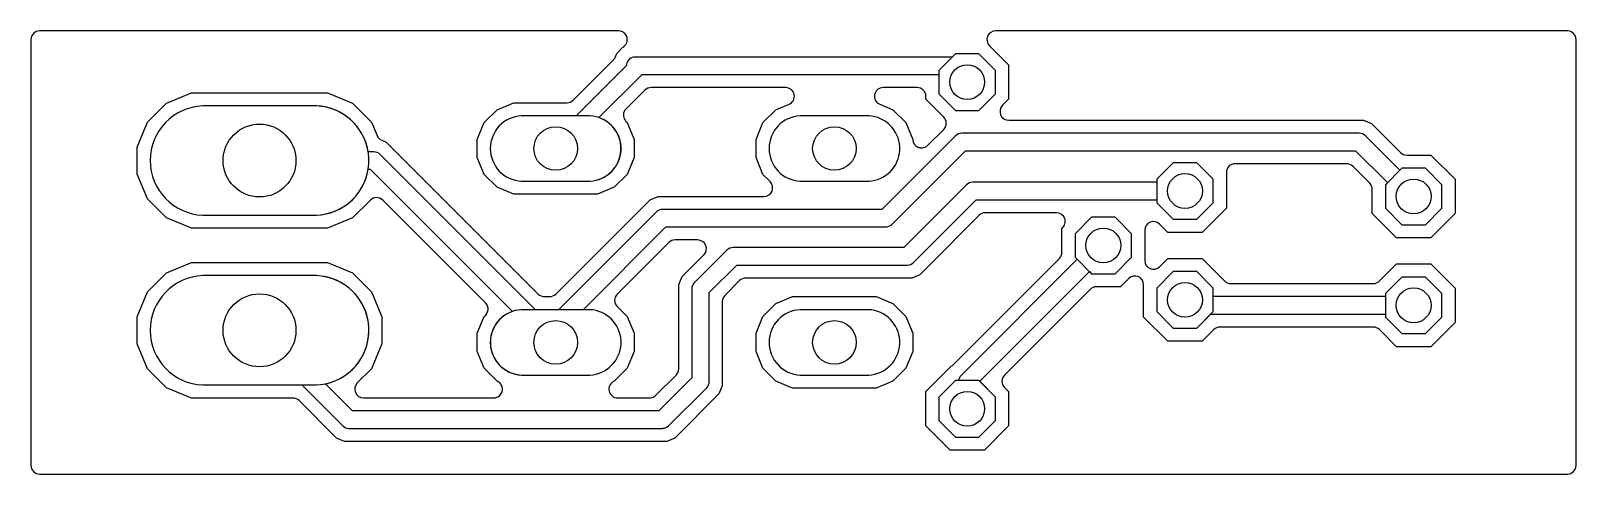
# Model space of a CAD drawing. Header units: millimetres. Extents: x 1 to 37.1, y 1 to 11.4.
import ezdxf

# ---------------------------------------------------------------- set-up
doc = ezdxf.new("R2010")
doc.units = ezdxf.units.MM

msp = doc.modelspace()

# ---------------------------------------------------------------- linework, layer by layer
at = {"layer": '16_copper'}
for points in [[(36.862, 1.016, 0.413029), (37.064, 1.219), (37.064, 11.151, 0.414214), (36.861, 11.354), (23.522, 11.354, 0.668179), (23.378, 11.007), (23.825, 10.56), (23.825, 9.76), (23.683, 9.618, 0.668179), (23.827, 9.271), (32.105, 9.271), (32.292, 9.194), (32.968, 8.518, 0.198912), (33.111, 8.458), (33.674, 8.458), (34.239, 7.893), (34.239, 7.093), (33.674, 6.528), (32.874, 6.528), (32.309, 7.093), (32.309, 7.656, 0.198912), (32.249, 7.799), (31.853, 8.195, 0.198912), (31.709, 8.255), (29.108, 8.255, 0.414214), (28.905, 8.052), (28.905, 7.22), (28.34, 6.655), (27.54, 6.655), (27.347, 6.848, 0.668179), (27, 6.704), (27, 5.996, 0.668179), (27.347, 5.852), (27.54, 6.045), (28.34, 6.045), (28.864, 5.521, 0.198912), (29.008, 5.461), (32.333, 5.461, 0.198912), (32.477, 5.521), (32.874, 5.918), (33.674, 5.918), (34.239, 5.353), (34.239, 4.553), (33.674, 3.988), (32.874, 3.988), (32.477, 4.385, 0.198912), (32.333, 4.445), (28.754, 4.445, 0.198912), (28.61, 4.385), (28.34, 4.115), (27.54, 4.115), (26.975, 4.68), (26.975, 5.434, 0.668179), (26.628, 5.578), (26.435, 5.385), (25.872, 5.385, 0.198912), (25.729, 5.325), (23.728, 3.324, 0.414217), (23.728, 3.037), (23.825, 2.94), (23.825, 2.14), (23.26, 1.575), (22.46, 1.575), (21.895, 2.14), (21.895, 2.94), (22.486, 3.531, 0.058418), (22.524, 3.559), (22.531, 3.565), (25.01, 6.044, 0.198912), (25.07, 6.187), (25.07, 6.75, 0.707298), (24.941, 7.112), (23.282, 7.112, 0.198912), (23.138, 7.052), (21.922, 5.837), (21.922, 5.837), (21.751, 5.665), (21.564, 5.588), (17.694, 5.588, 0.198912), (17.55, 5.528), (17.205, 5.183, 0.198912), (17.145, 5.039), (17.145, 3.074), (17.068, 2.887), (16.036, 1.855), (15.849, 1.778), (8.333, 1.778), (8.146, 1.855), (7.271, 2.731, 0.198912), (7.127, 2.79), (4.761, 2.79), (4.18, 3.031), (3.736, 3.475), (3.495, 4.056), (3.495, 4.684), (3.736, 5.265), (4.18, 5.709), (4.761, 5.95), (7.939, 5.95), (8.52, 5.709), (8.964, 5.265), (9.205, 4.684), (9.205, 4.056), (8.964, 3.475), (8.63, 3.141, 0.668179), (8.774, 2.794), (11.815, 2.794, 0.039144), (11.85, 2.797), (11.864, 2.801, 0.502587), (11.99, 3.101), (11.982, 3.112, 0.133539), (11.893, 3.185), (11.592, 3.485), (11.43, 3.877), (11.43, 4.302), (11.592, 4.694, 0.472095), (11.621, 5.009), (9.223, 7.407, 0.414214), (8.936, 7.407), (8.52, 6.991), (7.939, 6.75), (4.761, 6.75), (4.18, 6.991), (3.736, 7.435), (3.495, 8.016), (3.495, 8.644), (3.736, 9.225), (4.18, 9.669), (4.761, 9.91), (7.939, 9.91), (8.52, 9.669), (8.964, 9.225), (9.093, 8.913, 0.198917), (9.203, 8.803), (9.306, 8.761), (12.851, 5.216, 0.198912), (12.995, 5.156), (13.117, 5.156, 0.198912), (13.26, 5.216), (15.46, 7.416), (15.647, 7.493), (18.118, 7.493, 0.668179), (18.261, 7.84), (18.095, 8.006), (17.932, 8.398), (17.932, 8.823), (18.095, 9.215), (18.395, 9.515), (18.702, 9.642, 0.820684), (18.624, 10.033), (15.484, 10.033, 0.198912), (15.34, 9.973), (14.897, 9.53, 0.36832), (14.876, 9.268), (14.897, 9.243), (14.925, 9.215), (15.088, 8.823), (15.088, 8.398), (14.925, 8.006), (14.625, 7.706), (14.233, 7.544), (12.285, 7.544), (11.893, 7.706), (11.592, 8.006), (11.43, 8.398), (11.43, 8.823), (11.592, 9.215), (11.893, 9.515), (12.285, 9.677), (13.523, 9.677, 0.198912), (13.667, 9.737), (14.6, 10.67, 0.098498), (14.644, 10.736), (14.682, 10.829), (14.829, 10.975, 0.766811), (14.727, 11.354), (1.219, 11.354, 0.414214), (1.016, 11.151), (1.016, 1.219, 0.414214), (1.219, 1.016), (36.861, 1.016)], [(14.133, 7.856, 0.786054), (14.268, 9.332), (15.257, 10.321, 0.027412), (15.271, 10.338), (22.2, 10.338), (22.2, 9.886), (22.586, 9.5), (23.134, 9.5), (23.52, 9.886), (23.52, 10.434), (23.134, 10.82), (22.586, 10.82), (22.508, 10.742, 0.035792), (22.479, 10.744), (15.113, 10.744, 0.36717), (14.913, 10.574), (14.912, 10.573), (14.91, 10.55), (13.733, 9.373), (12.459, 9.373, 0.95208), (12.459, 7.849), (14.058, 7.849)], [(21.804, 8.627, 0.184916), (21.937, 8.685), (22.31, 9.058, 0.414214), (22.31, 9.345), (21.895, 9.76), (21.895, 9.83, 0.414214), (21.692, 10.033), (20.898, 10.033, 0.820684), (20.821, 9.642), (21.127, 9.515), (21.428, 9.215), (21.591, 8.821), (21.591, 8.82), (21.591, 8.81), (21.592, 8.802), (21.593, 8.794), (21.596, 8.784), (21.597, 8.775), (21.6, 8.767), (21.602, 8.759), (21.606, 8.751), (21.61, 8.742), (21.614, 8.735), (21.617, 8.727), (21.623, 8.719), (21.628, 8.711), (21.633, 8.705), (21.638, 8.698), (21.645, 8.691), (21.651, 8.684), (21.657, 8.679), (21.663, 8.673), (21.671, 8.667), (21.678, 8.661), (21.686, 8.657), (21.693, 8.652), (21.701, 8.649), (21.709, 8.644), (21.717, 8.641), (21.725, 8.638), (21.734, 8.635), (21.743, 8.632), (21.751, 8.631), (21.759, 8.629), (21.769, 8.628), (21.778, 8.626), (21.786, 8.626), (21.795, 8.626)], [(14.133, 3.335, 0.906347), (14.058, 4.851), (13.902, 4.851), (15.832, 6.782), (20.955, 6.782, 0.198912), (21.099, 6.841), (22.817, 8.56), (31.92, 8.56), (32.663, 7.816), (32.614, 7.767), (32.614, 7.219), (33, 6.833), (33.548, 6.833), (33.934, 7.219), (33.934, 7.767), (33.548, 8.153), (33, 8.153), (32.951, 8.104), (32.148, 8.907, 0.198912), (32.004, 8.966), (22.733, 8.966, 0.198912), (22.589, 8.907), (20.871, 7.188), (15.748, 7.188, 0.198912), (15.604, 7.129), (13.327, 4.851), (12.784, 4.851), (9.162, 8.474, 0.198912), (9.018, 8.533), (8.884, 8.533, 0.356967), (7.675, 9.605), (5.025, 9.605, 0.961482), (5.025, 7.055), (7.675, 7.055, 0.356967), (8.884, 8.127), (8.934, 8.127), (12.25, 4.811, 0.826553), (12.459, 3.327), (14.058, 3.327)], [(20.635, 7.856, 0.906347), (20.561, 9.373), (18.962, 9.373, 0.95208), (18.962, 7.849), (20.561, 7.849)], [(15.758, 2.084, 0.185976), (15.892, 2.142), (16.781, 3.031, 0.198912), (16.84, 3.175), (16.84, 5.25), (17.483, 5.893), (21.463, 5.893, 0.198912), (21.607, 5.952), (23.071, 7.417), (27.28, 7.417), (27.28, 7.346), (27.666, 6.96), (28.214, 6.96), (28.6, 7.346), (28.6, 7.894), (28.214, 8.28), (27.666, 8.28), (27.28, 7.894), (27.28, 7.823), (22.987, 7.823, 0.198912), (22.843, 7.764), (21.379, 6.299), (17.399, 6.299, 0.198912), (17.255, 6.24), (16.493, 5.478, 0.198912), (16.434, 5.334), (16.434, 3.259), (15.664, 2.489), (8.518, 2.489), (7.886, 3.121, 0.8843), (7.675, 5.645), (5.025, 5.645, 0.961482), (5.025, 3.095), (7.338, 3.095), (8.29, 2.142, 0.198912), (8.434, 2.083), (15.748, 2.083)], [(23.52, 2.266), (23.52, 2.814), (23.153, 3.181), (25.712, 5.739), (25.761, 5.69), (26.309, 5.69), (26.695, 6.076), (26.695, 6.624), (26.309, 7.01), (25.761, 7.01), (25.375, 6.624), (25.375, 6.076), (25.424, 6.027), (22.716, 3.319, 0.166464), (22.659, 3.2), (22.586, 3.2), (22.2, 2.814), (22.2, 2.266), (22.586, 1.88), (23.134, 1.88)], [(15.464, 2.795, 0.185976), (15.597, 2.854), (16.069, 3.326, 0.198912), (16.129, 3.47), (16.129, 5.435), (16.206, 5.622), (16.715, 6.13, 0.668179), (16.571, 6.477), (16.043, 6.477, 0.198912), (15.899, 6.417), (14.694, 5.212, 0.414214), (14.694, 4.925), (14.925, 4.694), (15.088, 4.302), (15.088, 3.877), (14.925, 3.485), (14.625, 3.185, 0.821143), (14.703, 2.794), (15.453, 2.794)], [(20.635, 3.335, 0.906347), (20.561, 4.851), (18.962, 4.851, 0.95208), (18.962, 3.327), (20.561, 3.327)]]:
    msp.add_lwpolyline(points, format="xyb", close=True, dxfattribs=at)
for points in [[(33.934, 4.679), (33.934, 5.227), (33.548, 5.613), (33, 5.613), (32.614, 5.227), (32.614, 5.156), (28.6, 5.156), (28.6, 5.354), (28.214, 5.74), (27.666, 5.74), (27.28, 5.354), (27.28, 4.806), (27.666, 4.42), (28.214, 4.42), (28.544, 4.75), (32.614, 4.75), (32.614, 4.679), (33, 4.293), (33.548, 4.293)], [(18.787, 3.023), (18.395, 3.185), (18.095, 3.485), (17.932, 3.877), (17.932, 4.302), (18.095, 4.694), (18.395, 4.994), (18.787, 5.156), (20.735, 5.156), (21.127, 4.994), (21.428, 4.694), (21.59, 4.302), (21.59, 3.877), (21.428, 3.485), (21.127, 3.185), (20.735, 3.023)]]:
    msp.add_lwpolyline(points, close=True, dxfattribs=at)
at = {"layer": '1_copper'}
for points in [[(23.52, 9.886), (23.52, 10.434), (23.134, 10.82), (22.586, 10.82), (22.2, 10.434), (22.2, 9.886), (22.586, 9.5), (23.134, 9.5)], [(28.6, 7.346), (28.6, 7.894), (28.214, 8.28), (27.666, 8.28), (27.28, 7.894), (27.28, 7.346), (27.666, 6.96), (28.214, 6.96)], [(33.934, 7.219), (33.934, 7.767), (33.548, 8.153), (33, 8.153), (32.614, 7.767), (32.614, 7.219), (33, 6.833), (33.548, 6.833)], [(26.695, 6.076), (26.695, 6.624), (26.309, 7.01), (25.761, 7.01), (25.375, 6.624), (25.375, 6.076), (25.761, 5.69), (26.309, 5.69)], [(28.6, 4.806), (28.6, 5.354), (28.214, 5.74), (27.666, 5.74), (27.28, 5.354), (27.28, 4.806), (27.666, 4.42), (28.214, 4.42)], [(33.934, 4.679), (33.934, 5.227), (33.548, 5.613), (33, 5.613), (32.614, 5.227), (32.614, 4.679), (33, 4.293), (33.548, 4.293)], [(23.52, 2.266), (23.52, 2.814), (23.134, 3.2), (22.586, 3.2), (22.2, 2.814), (22.2, 2.266), (22.586, 1.88), (23.134, 1.88)]]:
    msp.add_lwpolyline(points, close=True, dxfattribs=at)
for points in [[(7.775, 7.063, 0.924391), (7.675, 9.605), (5.025, 9.605, 0.961482), (5.025, 7.055), (7.675, 7.055)], [(14.133, 7.856, 0.906347), (14.058, 9.373), (12.459, 9.373, 0.95208), (12.459, 7.849), (14.058, 7.849)], [(20.635, 7.856, 0.906347), (20.561, 9.373), (18.962, 9.373, 0.95208), (18.962, 7.849), (20.561, 7.849)], [(7.775, 3.103, 0.924391), (7.675, 5.645), (5.025, 5.645, 0.961482), (5.025, 3.095), (7.675, 3.095)], [(14.133, 3.335, 0.906347), (14.058, 4.851), (12.459, 4.851, 0.95208), (12.459, 3.327), (14.058, 3.327)], [(20.635, 3.335, 0.906347), (20.561, 4.851), (18.962, 4.851, 0.95208), (18.962, 3.327), (20.561, 3.327)]]:
    msp.add_lwpolyline(points, format="xyb", close=True, dxfattribs=at)
at = {"layer": 'drills_PTH'}
for centre, radius in [((22.86, 10.16), 0.406), ((6.35, 8.33), 0.85), ((13.259, 8.611), 0.508), ((19.761, 8.611), 0.508), ((27.94, 7.62), 0.406), ((33.274, 7.493), 0.406), ((26.035, 6.35), 0.406), ((27.94, 5.08), 0.406), ((6.35, 4.37), 0.85), ((33.274, 4.953), 0.406), ((13.259, 4.089), 0.508), ((19.761, 4.089), 0.508), ((22.86, 2.54), 0.406)]:
    msp.add_circle(centre, radius, dxfattribs=at)

doc.saveas('drawing.dxf')
